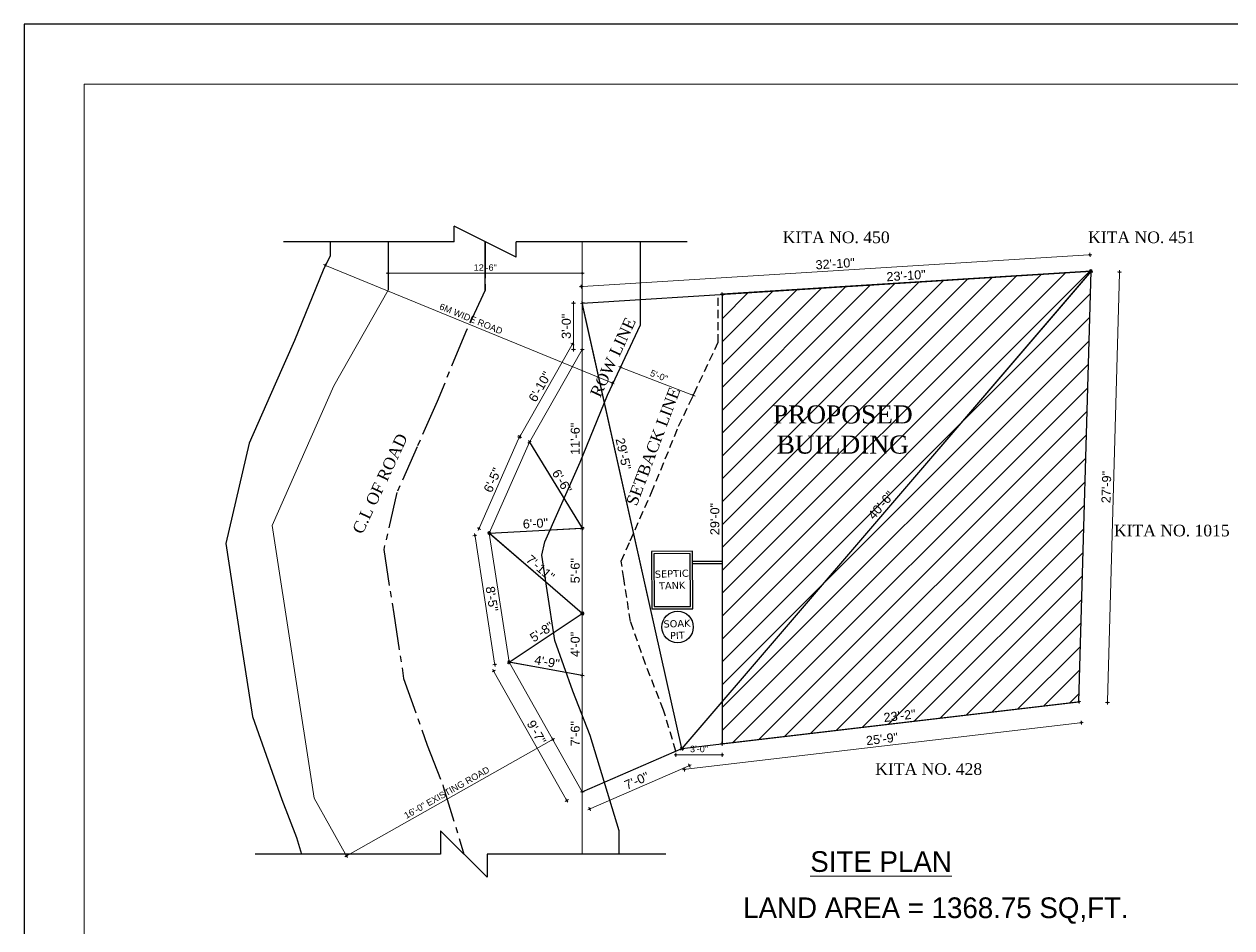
# Model space of a CAD drawing. Header units: inches. Extents: x 10143 to 33197, y -150 to 3760.
# Drawn here: x 28928 to 29861, y 1399 to 2098 of the extents above; entities that cross this region are included whole.
import ezdxf
from ezdxf.enums import TextEntityAlignment as Align

# ---------------------------------------------------------------- set-up
doc = ezdxf.new("R2010")
doc.units = ezdxf.units.IN
doc.header["$LTSCALE"] = 0.5
doc.header["$MEASUREMENT"] = 0
doc.header["$PDMODE"] = 66
doc.linetypes.add('CENTER2', pattern=[1.125, 0.75, -0.125, 0.125, -0.125])
doc.linetypes.add('DASHED2', pattern=[0.375, 0.25, -0.125])
for name, color, linetype, lineweight in [('A_hatch', 253, 'Continuous', 5), ('DW TEXT', 92, 'Continuous', 15), ('DW-SEC', 24, 'Continuous', 25), ('ELE1', 3, 'Continuous', 9), ('hatch', 9, 'Continuous', 0), ('Toilet', 7, 'Continuous', 25)]:
    doc.layers.add(name, color=color, linetype=linetype, lineweight=lineweight)
doc.styles.add('CEN', font='GOTHIC.TTF')
doc.styles.get("Standard").update_dxf_attribs({"font": 'arial.ttf'})
doc.dimstyles.new('S8', dxfattribs={"dimtxt": 5, "dimasz": 1, "dimexe": 6, "dimexo": 18, "dimgap": 1.9375, "dimtad": 1, "dimdec": 0, "dimzin": 3, "dimdsep": 46, "dimlunit": 4, "dimtxsty": 'Standard', "dimblk": 'dot 2', "dimcen": 12, "dimse1": 1, "dimse2": 1, "dimclrd": 1, "dimclre": 1, "dimclrt": 256, "dimadec": 0, "dimazin": 0, "dimtfac": 0.75, "dimtdec": 0, "dimtix": 1, "dimtmove": 1, "dimatfit": 3, "dimldrblk": 'DOT', "dimfxl": 1, "dimtolj": 1, "dimtzin": 0, "dimlwd": 9, "dimlwe": 9, "dimarcsym": 0})

# ---------------------------------------------------------------- blocks, each defined once
blk = doc.blocks.new('dot1')
at = {"layer": 'hatch'}
h = blk.add_hatch(color=256, dxfattribs=at)
edge = h.paths.add_edge_path()
edge.add_arc((0, 0), 1, 0, 360)
for p, q in [((3, 0), (-3, 0)), ((0, 3), (0, -3))]:
    blk.add_line(p, q, dxfattribs=at)
blk.add_circle((0, 0), 1, dxfattribs=at)
blk = doc.blocks.new('dot 2')
at = {"layer": 'hatch', "xscale": 0.5, "yscale": 0.5, "zscale": 0.5}
blk.add_blockref('dot1', (0, 0), dxfattribs=at)
blk = doc.blocks.new('*D2226')
at = {"layer": 'Defpoints', "color": 0, "transparency": 16777216}
for p in [(29318.41, 1774.37), (29279.32, 1707.46), (29287.32, 1703.93)]:
    blk.add_point(p, dxfattribs=at)
at = {"layer": 'Toilet', "color": 1, "lineweight": 9, "transparency": 16777216}
blk.add_line((29310.01, 1776.99), (29279.72, 1708.38), dxfattribs=at)
for p, rotation in [((29310.41, 1777.9), 66.18332484006677), ((29279.32, 1707.46), 246.1833248400668)]:
    blk.add_blockref('dot 2', p, dxfattribs=dict(at, rotation=rotation))
at = {"layer": 'Toilet', "transparency": 16777216, "insert": (29289.82, 1744.91), "char_height": 7, "attachment_point": 5, "rotation": 66.18332}
blk.add_mtext('\\A1;6\'-5"', dxfattribs=at)
blk = doc.blocks.new('_Dot')
at = {"color": 0, "linetype": 'ByBlock', "lineweight": -2}
blk.add_line((-0.5, 0), (-1, 0), dxfattribs=at)
at = {"color": 0, "linetype": 'ByBlock', "const_width": 0.5}
blk.add_lwpolyline([(-0.25, 0, 1), (0.25, 0, 1)], format="xyb", close=True, dxfattribs=at)
blk = doc.blocks.new('*D2227')
at = {"layer": 'Defpoints', "color": 0, "transparency": 16777216}
for p in [(29287.32, 1703.93), (29291.56, 1602.4), (29302.67, 1604.11)]:
    blk.add_point(p, dxfattribs=at)
at = {"layer": 'Toilet', "color": 1, "lineweight": 9, "transparency": 16777216}
blk.add_line((29276.35, 1701.23), (29291.41, 1603.38), dxfattribs=at)
for p, rotation in [((29276.2, 1702.22), 98.7459783766426), ((29291.56, 1602.4), 278.7459783766426)]:
    blk.add_blockref('dot 2', p, dxfattribs=dict(at, rotation=rotation))
at = {"layer": 'Toilet', "transparency": 16777216, "insert": (29289.33, 1653.15), "char_height": 7, "attachment_point": 5, "rotation": 278.74598}
blk.add_mtext('\\A1;8\'-5"', dxfattribs=at)
blk = doc.blocks.new('*D2228')
at = {"layer": 'Defpoints', "color": 0, "transparency": 16777216}
for p in [(29290.73, 1597.36), (29302.67, 1604.11), (29359.21, 1503.89)]:
    blk.add_point(p, dxfattribs=at)
at = {"layer": 'Toilet', "color": 1, "lineweight": 9, "transparency": 16777216}
blk.add_line((29346.77, 1498.02), (29291.22, 1596.49), dxfattribs=at)
for p, rotation in [((29290.73, 1597.36), 119.4291328499882), ((29347.26, 1497.15), 299.4291328499882)]:
    blk.add_blockref('dot 2', p, dxfattribs=dict(at, rotation=rotation))
at = {"layer": 'Toilet', "transparency": 16777216, "insert": (29323.79, 1549.97), "char_height": 7, "attachment_point": 5, "rotation": 299.42913}
blk.add_mtext('\\A1;9\'-7"', dxfattribs=at)
blk = doc.blocks.new('*D2229')
at = {"layer": 'Defpoints', "color": 0, "transparency": 16777216}
for p in [(29302.67, 1604.11), (29302.67, 1604.11), (29359.21, 1593.89)]:
    blk.add_point(p, dxfattribs=at)
at = {"layer": 'Toilet', "color": 1, "lineweight": 9, "transparency": 16777216}
blk.add_line((29358.22, 1594.07), (29303.66, 1603.93), dxfattribs=at)
for p, rotation in [((29302.67, 1604.11), 169.7612448606986), ((29359.21, 1593.89), 349.7612448606986)]:
    blk.add_blockref('dot 2', p, dxfattribs=dict(at, rotation=rotation))
at = {"layer": 'Toilet', "transparency": 16777216, "insert": (29331.92, 1604.42), "char_height": 7, "attachment_point": 5, "rotation": 349.76124}
blk.add_mtext('\\A1;4\'-9"', dxfattribs=at)
blk = doc.blocks.new('*D2230')
at = {"layer": 'Defpoints', "color": 0, "transparency": 16777216}
for p in [(29359.21, 1641.89), (29359.21, 1641.89), (29302.67, 1604.11)]:
    blk.add_point(p, dxfattribs=at)
at = {"layer": 'Toilet', "color": 1, "lineweight": 9, "transparency": 16777216}
blk.add_line((29303.5, 1604.66), (29358.37, 1641.34), dxfattribs=at)
for p, rotation in [((29359.21, 1641.89), 33.75990920513462), ((29302.67, 1604.11), 213.7599092051346)]:
    blk.add_blockref('dot 2', p, dxfattribs=dict(at, rotation=rotation))
at = {"layer": 'Toilet', "transparency": 16777216, "insert": (29327.88, 1627.58), "char_height": 7, "attachment_point": 5, "rotation": 33.75991}
blk.add_mtext('\\A1;5\'-8"', dxfattribs=at)
blk = doc.blocks.new('*D2231')
at = {"layer": 'Defpoints', "color": 0, "transparency": 16777216}
for p in [(29287.32, 1703.93), (29287.32, 1703.93), (29359.21, 1641.89)]:
    blk.add_point(p, dxfattribs=at)
at = {"layer": 'Toilet', "color": 1, "lineweight": 9, "transparency": 16777216}
blk.add_line((29358.45, 1642.55), (29288.07, 1703.28), dxfattribs=at)
for p, rotation in [((29287.32, 1703.93), 139.2079858776074), ((29359.21, 1641.89), 319.2079858776074)]:
    blk.add_blockref('dot 2', p, dxfattribs=dict(at, rotation=rotation))
at = {"layer": 'Toilet', "transparency": 16777216, "insert": (29326.82, 1677.04), "char_height": 7, "attachment_point": 5, "rotation": 319.20799}
blk.add_mtext('\\A1;7\'-11"', dxfattribs=at)
blk = doc.blocks.new('*D2232')
at = {"layer": 'Defpoints', "color": 0, "transparency": 16777216}
for p in [(29287.32, 1703.93), (29359.21, 1707.89), (29359.21, 1707.89)]:
    blk.add_point(p, dxfattribs=at)
at = {"layer": 'Toilet', "color": 1, "lineweight": 9, "transparency": 16777216}
blk.add_line((29288.31, 1703.99), (29358.21, 1707.84), dxfattribs=at)
for p, rotation in [((29359.21, 1707.89), 3.155220270786548), ((29287.32, 1703.93), 183.1552202707866)]:
    blk.add_blockref('dot 2', p, dxfattribs=dict(at, rotation=rotation))
at = {"layer": 'Toilet', "transparency": 16777216, "insert": (29322.96, 1711.42), "char_height": 7, "attachment_point": 5, "rotation": 3.15522}
blk.add_mtext('\\A1;6\'-0"', dxfattribs=at)
blk = doc.blocks.new('*D2233')
at = {"layer": 'Defpoints', "color": 0, "transparency": 16777216}
for p in [(29318.41, 1774.37), (29359.21, 1707.89), (29359.21, 1707.89)]:
    blk.add_point(p, dxfattribs=at)
at = {"layer": 'Toilet', "color": 1, "lineweight": 9, "transparency": 16777216}
blk.add_line((29318.93, 1773.52), (29358.68, 1708.75), dxfattribs=at)
for p, rotation in [((29318.41, 1774.37), 121.5366005046869), ((29359.21, 1707.89), 301.5366005046869)]:
    blk.add_blockref('dot 2', p, dxfattribs=dict(at, rotation=rotation))
at = {"layer": 'Toilet', "transparency": 16777216, "insert": (29343.51, 1744.02), "char_height": 7, "attachment_point": 5, "rotation": 301.5366}
blk.add_mtext('\\A1;6\'-6"', dxfattribs=at)
blk = doc.blocks.new('*D2212')
at = {"layer": 'Defpoints', "color": 0, "transparency": 16777216}
for p in [(29436.23, 1537.4), (29441.97, 1524.22), (29359.21, 1503.89)]:
    blk.add_point(p, dxfattribs=at)
at = {"layer": 'Toilet', "color": 1, "lineweight": 9, "transparency": 16777216}
blk.add_line((29365.86, 1491.12), (29441.05, 1523.82), dxfattribs=at)
for p, rotation in [((29441.97, 1524.22), 23.50869655944926), ((29364.94, 1490.72), 203.5086965594493)]:
    blk.add_blockref('dot 2', p, dxfattribs=dict(at, rotation=rotation))
at = {"layer": 'Toilet', "transparency": 16777216, "insert": (29401.25, 1512.52), "char_height": 7, "attachment_point": 5, "rotation": 23.5087}
blk.add_mtext('\\A1;7\'-0"', dxfattribs=at)
blk = doc.blocks.new('*D2214')
at = {"layer": 'Defpoints', "color": 0, "transparency": 16777216}
for p in [(29743.11, 1573.6), (29745.01, 1557.43), (29436.23, 1537.4)]:
    blk.add_point(p, dxfattribs=at)
at = {"layer": 'Toilet', "color": 1, "lineweight": 9, "transparency": 16777216}
blk.add_line((29439.13, 1521.35), (29744.02, 1557.32), dxfattribs=at)
for p, rotation in [((29745.01, 1557.43), 6.727351048229242), ((29438.14, 1521.23), 186.7273510482293)]:
    blk.add_blockref('dot 2', p, dxfattribs=dict(at, rotation=rotation))
at = {"layer": 'Toilet', "transparency": 16777216, "insert": (29590.93, 1544.81), "char_height": 7, "attachment_point": 5, "rotation": 6.72735}
blk.add_mtext('\\A1;25\'-9"', dxfattribs=at)
blk = doc.blocks.new('*D2216')
at = {"layer": 'Defpoints', "color": 0, "transparency": 16777216}
for p in [(29752.44, 1906.47), (29436.23, 1537.4), (29436.23, 1537.4)]:
    blk.add_point(p, dxfattribs=at)
at = {"layer": 'Toilet', "color": 1, "lineweight": 9, "transparency": 16777216}
blk.add_line((29751.79, 1905.71), (29436.88, 1538.16), dxfattribs=at)
for p, rotation in [((29752.44, 1906.47), 49.41106952184369), ((29436.23, 1537.4), 229.4110695218437)]:
    blk.add_blockref('dot 2', p, dxfattribs=dict(at, rotation=rotation))
at = {"layer": 'Toilet', "transparency": 16777216, "insert": (29590.15, 1725.52), "char_height": 7, "attachment_point": 5, "rotation": 49.41107}
blk.add_mtext('\\A1;40\'-6"', dxfattribs=at)
blk = doc.blocks.new('*D2217')
at = {"layer": 'Defpoints', "color": 0, "transparency": 16777216}
for p in [(29467.21, 1888.64), (29467.21, 1541.05), (29467.21, 1541.05)]:
    blk.add_point(p, dxfattribs=at)
at = {"layer": 'Toilet', "color": 1, "lineweight": 9, "transparency": 16777216}
blk.add_line((29467.21, 1887.64), (29467.21, 1542.05), dxfattribs=at)
for p, rotation in [((29467.21, 1888.64), 90), ((29467.21, 1541.05), 270)]:
    blk.add_blockref('dot 2', p, dxfattribs=dict(at, rotation=rotation))
at = {"layer": 'Toilet', "transparency": 16777216, "insert": (29461.69, 1714.85), "char_height": 7, "attachment_point": 5, "rotation": 90}
blk.add_mtext('\\A1;29\'-0"', dxfattribs=at)
blk = doc.blocks.new('*D2218')
at = {"layer": 'Defpoints', "color": 0, "transparency": 16777216}
for p in [(29752.44, 1906.47), (29467.21, 1888.64), (29467.21, 1888.64)]:
    blk.add_point(p, dxfattribs=at)
at = {"layer": 'Toilet', "color": 1, "lineweight": 9, "transparency": 16777216}
blk.add_line((29751.44, 1906.4), (29468.2, 1888.71), dxfattribs=at)
for p, rotation in [((29752.44, 1906.47), 3.575827605927469), ((29467.21, 1888.64), 183.5758276059275)]:
    blk.add_blockref('dot 2', p, dxfattribs=dict(at, rotation=rotation))
at = {"layer": 'Toilet', "transparency": 16777216, "insert": (29609.48, 1903.06), "char_height": 7, "attachment_point": 5, "rotation": 3.57583}
blk.add_mtext('\\A1;23\'-10"', dxfattribs=at)
blk = doc.blocks.new('*D2220')
at = {"layer": 'Defpoints', "color": 0, "transparency": 16777216}
for p in [(29359.21, 1881.89), (29359.21, 1881.89), (29436.23, 1537.4)]:
    blk.add_point(p, dxfattribs=at)
at = {"layer": 'Toilet', "color": 1, "lineweight": 9, "transparency": 16777216}
blk.add_line((29436.02, 1538.38), (29359.42, 1880.92), dxfattribs=at)
for p, rotation in [((29359.21, 1881.89), 102.6038913630152), ((29436.23, 1537.4), 282.6038913630152)]:
    blk.add_blockref('dot 2', p, dxfattribs=dict(at, rotation=rotation))
at = {"layer": 'Toilet', "transparency": 16777216, "insert": (29390.92, 1765.31), "char_height": 7, "attachment_point": 5, "rotation": 282.60389}
blk.add_mtext('\\A1;29\'-5"', dxfattribs=at)
blk = doc.blocks.new('*D2208')
at = {"layer": 'Defpoints', "color": 0, "transparency": 16777216}
for p in [(29388.84, 1832.23), (29444.94, 1810.53), (29444.94, 1810.53)]:
    blk.add_point(p, dxfattribs=at)
at = {"layer": 'Toilet', "color": 1, "lineweight": 9, "transparency": 16777216}
blk.add_line((29389.77, 1831.86), (29444.01, 1810.89), dxfattribs=at)
for p, rotation in [((29388.84, 1832.23), 158.8602142753303), ((29444.94, 1810.53), 338.8602142753302)]:
    blk.add_blockref('dot 2', p, dxfattribs=dict(at, rotation=rotation))
at = {"layer": 'Toilet', "transparency": 16777216, "insert": (29418.51, 1825.57), "char_height": 5, "attachment_point": 5, "rotation": 338.86021}
blk.add_mtext('\\A1;5\'-0"', dxfattribs=at)
blk = doc.blocks.new('*D2221')
at = {"layer": 'Defpoints', "color": 0, "transparency": 16777216}
for p in [(29359.21, 1845.89), (29310.86, 1778.68), (29318.41, 1774.37)]:
    blk.add_point(p, dxfattribs=at)
at = {"layer": 'Toilet', "color": 1, "lineweight": 9, "transparency": 16777216}
blk.add_line((29351.16, 1849.33), (29311.36, 1779.55), dxfattribs=at)
for p, rotation in [((29351.66, 1850.2), 60.29818041012634), ((29310.86, 1778.68), 240.2981804101263)]:
    blk.add_blockref('dot 2', p, dxfattribs=dict(at, rotation=rotation))
at = {"layer": 'Toilet', "transparency": 16777216, "insert": (29326.47, 1817.17), "char_height": 7, "attachment_point": 5, "rotation": 60.29818}
blk.add_mtext('\\A1;6\'-10"', dxfattribs=at)
blk = doc.blocks.new('*D2222')
at = {"layer": 'Defpoints', "color": 0, "transparency": 16777216}
for p in [(29359.21, 1881.89), (29352.41, 1845.89), (29359.21, 1845.89)]:
    blk.add_point(p, dxfattribs=at)
at = {"layer": 'Toilet', "color": 1, "lineweight": 9, "transparency": 16777216}
blk.add_line((29352.41, 1880.89), (29352.41, 1846.89), dxfattribs=at)
for p, rotation in [((29352.41, 1881.89), 90), ((29352.41, 1845.89), 270)]:
    blk.add_blockref('dot 2', p, dxfattribs=dict(at, rotation=rotation))
at = {"layer": 'Toilet', "transparency": 16777216, "insert": (29346.89, 1863.89), "char_height": 7, "attachment_point": 5, "rotation": 90}
blk.add_mtext('\\A1;3\'-0"', dxfattribs=at)
blk = doc.blocks.new('*D2223')
at = {"color": 1, "lineweight": 9, "transparency": 16777216}
blk.add_line((29335.5, 1543.88), (29177.86, 1454.95), dxfattribs=at)
at = {"layer": 'Defpoints', "color": 0, "transparency": 16777216}
for p in [(29330.94, 1554), (29171.55, 1464.08), (29176.99, 1454.45)]:
    blk.add_point(p, dxfattribs=at)
at = {"color": 1, "lineweight": 9, "transparency": 16777216}
for p, rotation in [((29336.37, 1544.37), 29.42913284998708), ((29176.99, 1454.45), 209.4291328499871)]:
    blk.add_blockref('dot 2', p, dxfattribs=dict(at, rotation=rotation))
at = {"transparency": 16777216, "insert": (29254.46, 1503.35), "char_height": 5, "attachment_point": 5, "rotation": 29.42913}
blk.add_mtext('\\A1;16\'-0" {\\fArial TUR|b0|i0|c162|p34;E}XISTING ROAD', dxfattribs=at)
blk = doc.blocks.new('*D2224')
at = {"color": 1, "lineweight": 9, "transparency": 16777216}
blk.add_line((29381.61, 1820.36), (29161.4, 1910.66), dxfattribs=at)
at = {"layer": 'Defpoints', "color": 0, "transparency": 16777216}
for p in [(29160.48, 1911.04), (29156.68, 1901.77), (29378.73, 1810.71)]:
    blk.add_point(p, dxfattribs=at)
at = {"color": 1, "lineweight": 9, "transparency": 16777216}
for p, rotation in [((29160.48, 1911.04), 157.7033724257379), ((29382.53, 1819.98), 337.7033724257379)]:
    blk.add_blockref('dot 2', p, dxfattribs=dict(at, rotation=rotation))
at = {"transparency": 16777216, "insert": (29273.22, 1869.69), "char_height": 5, "attachment_point": 5, "rotation": 337.70337}
blk.add_mtext('\\A1;6M WIDE ROAD', dxfattribs=at)
blk = doc.blocks.new('*D2234')
at = {"layer": 'Defpoints', "color": 0, "transparency": 16777216}
for p in [(29467.21, 1542.05), (29431.63, 1535.4), (29467.21, 1532.51)]:
    blk.add_point(p, dxfattribs=at)
at = {"layer": 'Toilet', "color": 1, "lineweight": 9, "transparency": 16777216}
blk.add_line((29432.63, 1532.51), (29466.21, 1532.51), dxfattribs=at)
at = {"layer": 'Toilet', "color": 1, "lineweight": 9, "transparency": 16777216, "rotation": 180}
blk.add_blockref('dot 2', (29431.63, 1532.51), dxfattribs=at)
at = {"layer": 'Toilet', "color": 1, "lineweight": 9, "transparency": 16777216}
blk.add_blockref('dot 2', (29467.21, 1532.51), dxfattribs=at)
at = {"layer": 'Toilet', "transparency": 16777216, "insert": (29449.42, 1537), "char_height": 5, "attachment_point": 5}
blk.add_mtext('\\A1;3\'-0"', dxfattribs=at)

msp = doc.modelspace()

# ---------------------------------------------------------------- hatches: boundary and pattern name
at = {"layer": 'DW-SEC'}
h = msp.add_hatch(dxfattribs=at)
h.set_pattern_fill('ANSI31', color=256, scale=100)
h.set_pattern_definition([(45, (20570.042, 3614.368), (-8.838835, 8.838835), [])])
h.paths.add_polyline_path([(29752.44, 1906.47), (29467.21, 1573.55), (29467.21, 1541.05), (29743.11, 1573.6)])
h.paths.add_polyline_path([(29752.44, 1906.47), (29467.21, 1888.64), (29467.21, 1573.55)], flags=17)
h.paths.add_polyline_path([(29586.53, 1710.13), (29605.02, 1731.71), (29594.06, 1741.09), (29575.58, 1719.52)], flags=24)
h.paths.add_polyline_path([(29504.44, 1757.46), (29617.13, 1757.46), (29617.13, 1810.69), (29504.44, 1810.69)], flags=24)

# ---------------------------------------------------------------- linework, layer by layer
at = {"color": 4, "ltscale": 5}
for p, q in [((29444.44, 1680.52), (29467.21, 1680.52)), ((29444.49, 1682.35), (29467.21, 1682.35))]:
    msp.add_line(p, q, dxfattribs=at)
for points in [[(29444.64, 1645.47), (29444.39, 1689.94), (29412.68, 1689.81), (29412.93, 1645.33)], [(29442.8, 1647.29), (29442.57, 1688.1), (29414.52, 1687.99), (29414.75, 1647.17)]]:
    msp.add_lwpolyline(points, close=True, dxfattribs=at)
msp.add_circle((29432.84, 1631.35), 12.18, dxfattribs=at)
at = {"layer": 'A_hatch', "color": 11, "ltscale": 5}
for p, q in [((29209.21, 1891.72), (29209.21, 1929.31)), ((29359.21, 1881.89), (29359.21, 1929.31)), ((29209.21, 1891.72), (29167.12, 1817.94)), ((29359.21, 1881.89), (29359.21, 1503.89)), ((29359.21, 1881.89), (29359.21, 1845.89)), ((29359.21, 1845.89), (29318.41, 1774.37)), ((29167.12, 1817.94), (29119.45, 1709.95)), ((29318.41, 1774.37), (29287.32, 1703.93)), ((29119.45, 1709.95), (29151.92, 1498.89)), ((29287.32, 1703.93), (29302.67, 1604.11)), ((29359.21, 1503.89), (29302.67, 1604.11)), ((29359.21, 1503.89), (29359.21, 1455.83)), ((29176.21, 1455.83), (29151.92, 1498.89))]:
    msp.add_line(p, q, dxfattribs=at)
at = {"layer": 'Defpoints'}
msp.add_lwpolyline([(32105.39, 2097.54), (28927.79, 2097.54), (28927.79, -150.43), (32105.39, -150.43)], close=True, dxfattribs=at)
at = {"layer": 'ELE1'}
msp.add_lwpolyline([(28974.1, 2051.22), (32059.07, 2051.22), (32059.07, -104.11), (28974.1, -104.11)], close=True, dxfattribs=at)
at = {"layer": 'Toilet'}
for p, q in [((29260.21, 1929.31), (29260.21, 1941.31)), ((29308.21, 1917.31), (29260.21, 1941.31)), ((29260.21, 1929.31), (29128.21, 1929.31)), ((29284.21, 1917.31), (29284.21, 1929.31)), ((29284.21, 1891.72), (29284.21, 1929.31)), ((29440.21, 1929.31), (29308.21, 1929.31)), ((29308.21, 1917.31), (29308.21, 1929.31)), ((29359.21, 1881.89), (29752.44, 1906.47)), ((29752.44, 1906.47), (29436.23, 1537.4)), ((29743.11, 1573.6), (29752.44, 1906.47)), ((29436.23, 1537.4), (29359.21, 1881.89)), ((29318.41, 1774.37), (29359.21, 1707.89)), ((29287.32, 1703.93), (29359.21, 1707.89)), ((29359.21, 1641.89), (29287.32, 1703.93)), ((29302.67, 1604.11), (29359.21, 1641.89)), ((29359.21, 1593.89), (29302.67, 1604.11)), ((29436.23, 1537.4), (29743.11, 1573.6)), ((29359.21, 1503.89), (29436.23, 1537.4)), ((29249.71, 1473.83), (29249.71, 1455.83)), ((29285.71, 1437.83), (29249.71, 1473.83)), ((29249.71, 1455.83), (29106.26, 1455.83)), ((29423.71, 1455.83), (29285.71, 1455.83)), ((29285.71, 1455.83), (29285.71, 1437.83))]:
    msp.add_line(p, q, dxfattribs=at)
at = {"layer": 'Toilet', "color": 2, "true_color": 0xf1eb1f}
msp.add_line((29209.21, 1929.31), (29209.21, 1891.72), dxfattribs=at)
at = {"layer": 'Toilet'}
for points in [[(29164.21, 1929.31), (29164.21, 1918.5), (29158.95, 1907.32), (29136.63, 1852.87), (29121.72, 1819.11), (29101.6, 1773.51), (29083.66, 1695.94), (29094.85, 1623.23), (29104.23, 1562.22), (29126.86, 1498.11), (29138.33, 1468.72), (29142.26, 1455.83)], [(29387.71, 1455.83), (29387.71, 1473.71), (29365.23, 1547.46), (29351.86, 1581.71), (29338.03, 1620.9), (29332.06, 1659.72), (29327.89, 1686.83), (29330.32, 1697.35), (29341.29, 1722.19), (29357.48, 1758.87), (29378.73, 1810.71), (29404.21, 1864.94), (29404.21, 1929.31)]]:
    msp.add_lwpolyline(points, dxfattribs=at)
at = {"layer": 'Toilet', "linetype": 'CENTER2', "ltscale": 75}
msp.add_lwpolyline([(29284.21, 1929.31), (29284.21, 1891.72), (29268.84, 1859.02), (29247.05, 1805.87), (29231.5, 1770.65), (29215.96, 1735.43), (29205.77, 1691.39), (29213.45, 1641.47), (29221.13, 1591.56), (29239.36, 1539.91), (29251.78, 1508.09), (29267.71, 1455.83)], dxfattribs=at)
at = {"layer": 'Toilet'}
msp.add_lwpolyline([(29752.44, 1906.47), (29467.21, 1888.64), (29467.21, 1541.05), (29743.11, 1573.6)], close=True, dxfattribs=at)
at = {"layer": 'Toilet', "linetype": 'DASHED2', "ltscale": 50}
msp.add_lwpolyline([(29431.63, 1535.4), (29421.96, 1567.15), (29408.11, 1602.61), (29396.48, 1635.57), (29391.36, 1668.84), (29389.28, 1682.35), (29396.18, 1697.96), (29412.69, 1735.37), (29433.68, 1786.56), (29464.21, 1851.55), (29464.21, 1888.46)], dxfattribs=at)

# ---------------------------------------------------------------- texts
at = {"attachment_point": 2}
for s, width, insert, char_height in [('{\\fTimes New Roman|b0|i0|c0|p18;KITA NO. 450}', 111.9394, (29555.47, 1937.21), 9), ('{\\fTimes New Roman|b0|i0|c0|p18;KITA NO. 451}', 111.9394, (29791.54, 1937.21), 9), ('{\\fTimes New Roman|b0|i0|c0|p18;PROPOSED BUILDING}', 139.5602, (29560.56, 1802.77), 14), ('{\\fTimes New Roman|b0|i0|c0|p18;KITA NO. 1015}', 111.9394, (29814.89, 1710.46), 9), ('{\\fTimes New Roman|b0|i0|c0|p18;KITA NO. 428}', 111.9394, (29626.96, 1526.02), 9)]:
    msp.add_mtext_dynamic_manual_height_columns(s, width=width, gutter_width=50, heights=[0], dxfattribs=dict(at, insert=insert, char_height=char_height))
at = {"char_height": 9, "attachment_point": 2}
for s, insert, rotation in [('{\\fTimes New Roman|b0|i0|c0|p18;ROW LINE}', (29378.81, 1841.87), 65), ('{\\fTimes New Roman|b0|i0|c0|p18;SETBACK LINE}', (29409.8, 1772.64), 69.36431), ('{\\fTimes New Roman|b0|i0|c0|p18;C.L OF ROAD}', (29198.73, 1744.15), 65)]:
    msp.add_mtext_dynamic_manual_height_columns(s, width=111.9394, gutter_width=50, heights=[0], dxfattribs=dict(at, insert=insert, rotation=rotation))
at = {"color": 0, "char_height": 5.4884, "width": 97.8815, "attachment_point": 2, "rotation": 1.93532}
for s, insert in [('{\\fVerdana|b0|i0|c0|p34;SEPTIC \\PTANK}', (29428.26, 1675.33)), ('{\\fVerdana|b0|i0|c0|p34;SOAK \\PPIT}', (29432.28, 1636.76))]:
    msp.add_mtext(s, dxfattribs=dict(at, insert=insert))
at = {"layer": 'DW TEXT', "ltscale": 0.13, "style": 'CEN'}
for s, p in [('%%USITE PLAN', (29590.15, 1450)), ('LAND AREA = 1368.75 SQ,FT.', (29632.52, 1414.27))]:
    msp.add_text(s, height=16, dxfattribs=at).set_placement(p, align=Align.MIDDLE_CENTER)

# ---------------------------------------------------------------- dimensions: what is measured, and where the dimension line sits
for p1, p2, distance, text, picture, middle in [((29378.73, 1810.71), (29156.68, 1901.77), -10.01, '6M WIDE ROAD', '*D2224', (29273.22, 1869.69)), ((29330.94, 1554), (29171.55, 1464.08), 11.05, '16\'-0" {\\fArial TUR|b0|i0|c162|p34;E}XISTING ROAD', '*D2223', (29254.46, 1503.35))]:
    dim = msp.add_aligned_dim(p1=p1, p2=p2, distance=distance, text=text, dimstyle='S8', override={"dimfxl": 2, "dimfxlon": 1, "dimarcsym": 1})
    dim.commit()
    dim.dimension.update_dxf_attribs({"geometry": picture, "text_midpoint": middle})
at = {"layer": 'Toilet'}
for p1, p2, distance in [((29359.21, 1881.89), (29752.44, 1906.47), 12.68), ((29743.11, 1573.6), (29752.44, 1906.47), -22.01), ((29467.21, 1541.05), (29743.11, 1573.6), 0)]:
    msp.add_aligned_dim(p1=p1, p2=p2, distance=distance, dimstyle='S8', override={"dimtxt": 7, "dimfxl": 2, "dimfxlon": 1, "dimarcsym": 1}, dxfattribs=at).render()
msp.add_linear_dim(base=(29359.21, 1904.86), p1=(29209.21, 1910.52), p2=(29359.21, 1910.52), dimstyle='S8', override={"dimfxl": 2, "dimfxlon": 1, "dimarcsym": 1}, dxfattribs=at).render()
for p1, p2, distance, override, picture, middle in [((29752.44, 1906.47), (29436.23, 1537.4), 0, {"dimtxt": 7, "dimfxl": 2, "dimfxlon": 1, "dimarcsym": 1}, '*D2216', (29590.15, 1725.52)), ((29752.44, 1906.47), (29467.21, 1888.64), 0, {"dimtxt": 7, "dimfxl": 2, "dimfxlon": 1, "dimarcsym": 1}, '*D2218', (29609.48, 1903.06)), ((29359.21, 1845.89), (29318.41, 1774.37), -8.69, {"dimtxt": 7, "dimfxl": 2, "dimfxlon": 1, "dimarcsym": 1}, '*D2221', (29326.47, 1817.17)), ((29388.84, 1832.23), (29444.94, 1810.53), 0, {"dimfxl": 2, "dimfxlon": 1, "dimarcsym": 1}, '*D2208', (29418.51, 1825.57)), ((29318.41, 1774.37), (29287.32, 1703.93), -8.74, {"dimtxt": 7, "dimfxl": 2, "dimfxlon": 1, "dimarcsym": 1}, '*D2226', (29289.82, 1744.91)), ((29318.41, 1774.37), (29359.21, 1707.89), 0, {"dimtxt": 7, "dimfxl": 2, "dimfxlon": 1, "dimarcsym": 1}, '*D2233', (29343.51, 1744.02)), ((29287.32, 1703.93), (29359.21, 1707.89), 0, {"dimtxt": 7, "dimfxl": 2, "dimfxlon": 1, "dimarcsym": 1}, '*D2232', (29322.96, 1711.42)), ((29287.32, 1703.93), (29302.67, 1604.11), -11.24, {"dimtxt": 7, "dimfxl": 2, "dimfxlon": 1, "dimarcsym": 1}, '*D2227', (29289.33, 1653.15)), ((29359.21, 1641.89), (29287.32, 1703.93), 0, {"dimtxt": 7, "dimfxl": 2, "dimfxlon": 1, "dimarcsym": 1}, '*D2231', (29326.82, 1677.04)), ((29302.67, 1604.11), (29359.21, 1641.89), 0, {"dimtxt": 7, "dimfxl": 2, "dimfxlon": 1, "dimarcsym": 1}, '*D2230', (29327.88, 1627.58)), ((29359.21, 1593.89), (29302.67, 1604.11), 0, {"dimtxt": 7, "dimfxl": 2, "dimfxlon": 1, "dimarcsym": 1}, '*D2229', (29331.92, 1604.42)), ((29359.21, 1503.89), (29302.67, 1604.11), 13.72, {"dimtxt": 7, "dimfxl": 2, "dimfxlon": 1, "dimarcsym": 1}, '*D2228', (29323.79, 1549.97)), ((29436.23, 1537.4), (29743.11, 1573.6), -16.28, {"dimtxt": 7, "dimfxl": 2, "dimfxlon": 1, "dimarcsym": 1}, '*D2214', (29590.93, 1544.81)), ((29359.21, 1503.89), (29436.23, 1537.4), -14.37, {"dimtxt": 7, "dimfxl": 2, "dimfxlon": 1, "dimarcsym": 1}, '*D2212', (29401.25, 1512.52))]:
    dim = msp.add_aligned_dim(p1=p1, p2=p2, distance=distance, dimstyle='S8', override=override, dxfattribs=at)
    dim.commit()
    dim.dimension.update_dxf_attribs({"geometry": picture, "text_midpoint": middle})
for base, p1, p2, picture, middle in [((29467.21, 1541.05), (29467.21, 1888.64), (29467.21, 1541.05), '*D2217', (29461.69, 1714.85)), ((29352.41, 1845.89), (29359.21, 1881.89), (29359.21, 1845.89), '*D2222', (29346.89, 1863.89))]:
    dim = msp.add_linear_dim(base=base, p1=p1, p2=p2, angle=90, dimstyle='S8', override={"dimtxt": 7, "dimfxl": 2, "dimfxlon": 1, "dimarcsym": 1}, dxfattribs=at)
    dim.commit()
    dim.dimension.update_dxf_attribs({"geometry": picture, "text_midpoint": middle})
dim = msp.add_linear_dim(base=(29359.21, 1881.89), p1=(29436.23, 1537.4), p2=(29359.21, 1881.89), angle=102.60389, dimstyle='S8', override={"dimtxt": 7, "dimfxl": 2, "dimfxlon": 1, "dimarcsym": 1}, dxfattribs=at)
dim.commit()
dim.dimension.update_dxf_attribs({"geometry": '*D2220', "text_midpoint": (29385.54, 1764.11), "dimtype": 161})
for base, p1, p2 in [((29359.21, 1845.89), (29359.21, 1707.89), (29359.21, 1845.89)), ((29359.21, 1707.89), (29359.21, 1641.89), (29359.21, 1707.89)), ((29359.21, 1641.89), (29359.21, 1593.89), (29359.21, 1641.89)), ((29359.21, 1593.89), (29359.21, 1503.89), (29359.21, 1593.89))]:
    msp.add_linear_dim(base=base, p1=p1, p2=p2, angle=90, dimstyle='S8', override={"dimtxt": 7, "dimfxl": 2, "dimfxlon": 1, "dimarcsym": 1}, dxfattribs=at).render()
dim = msp.add_linear_dim(base=(29467.21, 1532.51), p1=(29431.63, 1535.4), p2=(29467.21, 1542.05), dimstyle='S8', override={"dimfxl": 2, "dimfxlon": 1, "dimarcsym": 1}, dxfattribs=at)
dim.commit()
dim.dimension.update_dxf_attribs({"geometry": '*D2234', "text_midpoint": (29449.42, 1537)})

doc.saveas('drawing.dxf')
